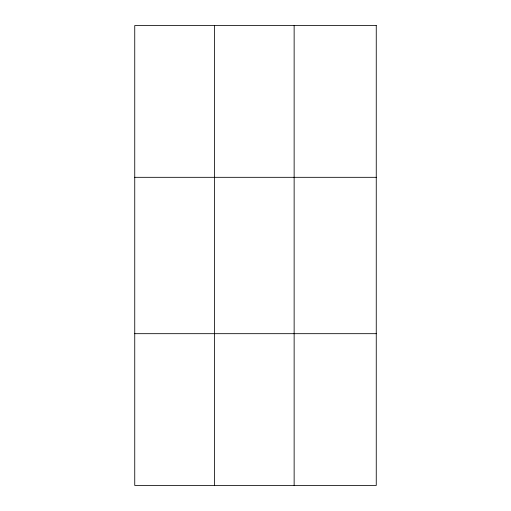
<?xml version="1.0" encoding="UTF-8"?>
<svg xmlns="http://www.w3.org/2000/svg" width="511" height="511" viewBox="0 0 511 511"><rect width="100%" height="100%" fill="white"/><g stroke="black" fill="none" stroke-linecap="round" stroke-linejoin="round"><path stroke-width="0.77" d="M214.441 485.45L214.441 25.55M294.138 485.45L294.138 25.55M134.744 177.317L376.256 177.317M134.744 333.683L376.256 333.683M376.256 25.55L376.256 485.45L134.744 485.45L134.744 25.55L376.256 25.55"/></g></svg>
